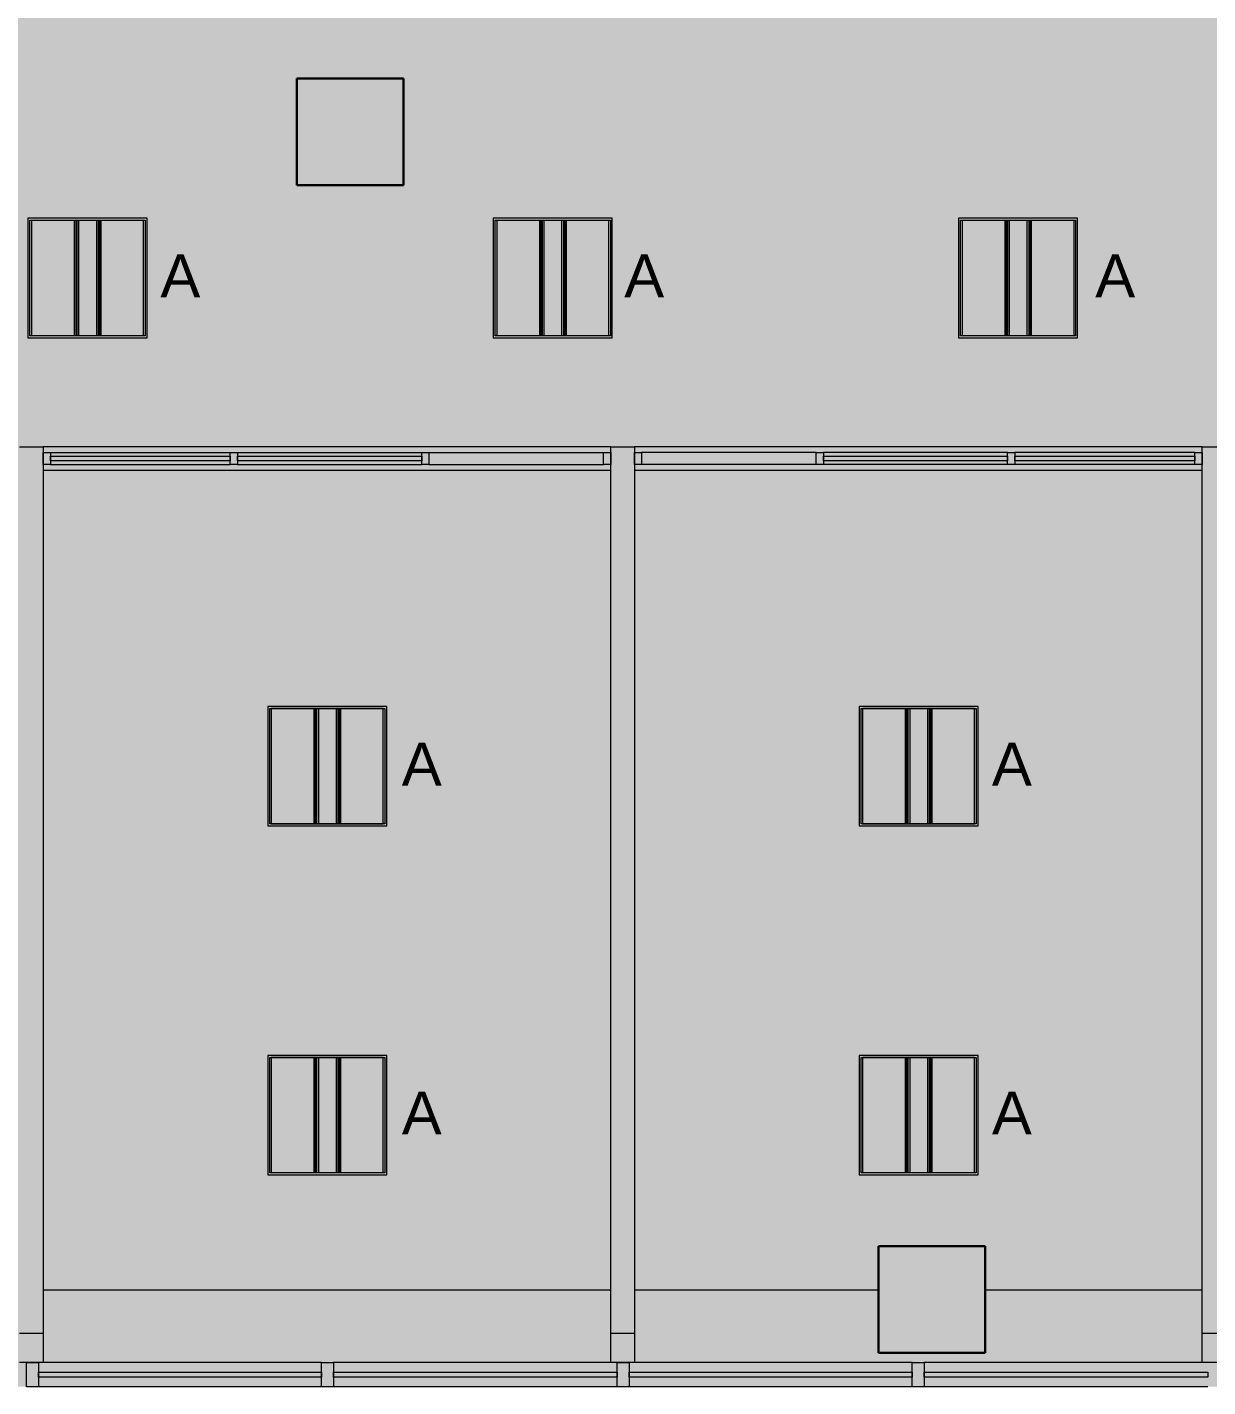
# Model space of a CAD drawing. Header units: inches. Extents: x -1196 to 1003, y -7097 to -4899.
# Drawn here: x 437.3 to 680.9, y -7097.3 to -6816.7 of the extents above; entities that cross this region are included whole.
import ezdxf

# ---------------------------------------------------------------- set-up
doc = ezdxf.new("R2010")
doc.units = ezdxf.units.IN
doc.header["$MEASUREMENT"] = 0
for name, color, linetype, lineweight in [('A-CLNG', 13, 'Continuous', 13), ('A-DETL-GENF', 92, 'Continuous', 9), ('A-GLAZ-CURT', 52, 'Continuous', 9), ('A-GLAZ-CWMG', 51, 'Continuous', 9), ('A-WALL', 113, 'Continuous', 9), ('E-LITE-EQPM', 33, 'Continuous', 9), ('E-LITE-EQPM-IDEN', 33, 'Continuous', 9), ('S-COLS', 52, 'Continuous', 9)]:
    doc.layers.add(name, color=color, linetype=linetype, lineweight=lineweight)
doc.styles.add('Arial', font='arial.ttf', dxfattribs={"height": 8.851796})

# ---------------------------------------------------------------- blocks, each defined once
blk = doc.blocks.new('Concrete-Rectangular-Column - 24 X 24-5087837-FIRST FLOOR RCP')
at = {"layer": 'S-COLS', "lineweight": 30}
for p, q in [((-11, 11), (11, 11)), ((-11, -11), (-11, 11)), ((11, 11), (11, -11)), ((11, -11), (-11, -11))]:
    blk.add_line(p, q, dxfattribs=at)
blk = doc.blocks.new('System Panel - Glazed-5271094-FIRST FLOOR RCP')
at = {"layer": 'A-GLAZ-CURT', "lineweight": 13}
for p, q in [((-29.25, -0.5), (-29.25, 0.5)), ((-29.25, 0.5), (29.25, 0.5)), ((29.25, 0.5), (29.25, -0.5)), ((29.25, -0.5), (-29.25, -0.5))]:
    blk.add_line(p, q, dxfattribs=at)
blk = doc.blocks.new('System Panel - Glazed-5274681-FIRST FLOOR RCP')
at = {"layer": 'A-GLAZ-CURT', "lineweight": 13}
for p, q in [((-29.19, -0.5), (-29.19, 0.5)), ((-29.19, 0.5), (29.19, 0.5)), ((29.19, 0.5), (29.19, -0.5)), ((29.19, -0.5), (-29.19, -0.5))]:
    blk.add_line(p, q, dxfattribs=at)
blk = doc.blocks.new('Rectangular Mullion - 2_5_ x 5_ rectangular-V46-FIRST FLOOR RCP')
at = {"layer": 'A-GLAZ-CWMG'}
for p, q in [((679.72, -7092.28), (622.4, -7092.28)), ((680.9, -7097.28), (622.4, -7097.28))]:
    blk.add_line(p, q, dxfattribs=at)
blk = doc.blocks.new('Rectangular Mullion - 2_5_ x 5_ rectangular-4899172-FIRST FLOOR RCP')
at = {"layer": 'A-GLAZ-CWMG'}
for p, q in [((619.9, -7092.28), (562.59, -7092.28)), ((619.9, -7097.28), (561.52, -7097.28))]:
    blk.add_line(p, q, dxfattribs=at)
blk = doc.blocks.new('System Panel - Glazed-5274682-FIRST FLOOR RCP')
at = {"layer": 'A-GLAZ-CURT', "lineweight": 13}
for p, q in [((-29.18, -0.5), (-29.18, 0.5)), ((-29.18, 0.5), (29.18, 0.5)), ((29.18, 0.5), (29.18, -0.5)), ((29.18, -0.5), (-29.18, -0.5))]:
    blk.add_line(p, q, dxfattribs=at)
blk = doc.blocks.new('Rectangular Mullion - 2_5_ x 5_ rectangular-V47-FIRST FLOOR RCP')
at = {"layer": 'A-GLAZ-CWMG'}
for p, q in [((557.71, -7092.28), (500.52, -7092.28)), ((559.02, -7097.28), (500.52, -7097.28))]:
    blk.add_line(p, q, dxfattribs=at)
blk = doc.blocks.new('Rectangular Mullion - 2_5_ x 5_ rectangular-4899174-FIRST FLOOR RCP')
at = {"layer": 'A-GLAZ-CWMG'}
for p, q in [((498.02, -7092.28), (440.59, -7092.28)), ((498.02, -7097.28), (439.65, -7097.28))]:
    blk.add_line(p, q, dxfattribs=at)
blk = doc.blocks.new('Rectangular Mullion - 2_5_ x 5_ rectangular-5269403-FIRST FLOOR RCP')
at = {"layer": 'A-GLAZ-CWMG', "lineweight": 20}
for p, q in [((1.25, 2.5), (-1.25, 2.5)), ((-1.25, 2.5), (-1.25, -2.5)), ((1.25, -2.5), (1.25, 2.5)), ((-1.25, -2.5), (1.25, -2.5))]:
    blk.add_line(p, q, dxfattribs=at)
blk = doc.blocks.new('Rectangular Mullion - 1_5_ x 2_5_ rectangular-5258732-FIRST FLOOR RCP')
at = {"layer": 'A-GLAZ-CWMG'}
for p, q in [((-281.79, -5083.05), (-317.79, -5083.05)), ((-281.79, -5085.55), (-317.79, -5085.55))]:
    blk.add_line(p, q, dxfattribs=at)
blk = doc.blocks.new('Rectangular Mullion - 1_5_ x 2_5_ rectangular-5299777-FIRST FLOOR RCP')
at = {"layer": 'A-GLAZ-CWMG', "lineweight": 20}
for p, q in [((-1.5, 1.25), (0, 1.25)), ((-1.5, -1.25), (-1.5, 1.25)), ((0, 1.25), (0, -1.25)), ((0, -1.25), (-1.5, -1.25))]:
    blk.add_line(p, q, dxfattribs=at)
blk = doc.blocks.new('Rectangular Mullion - 1_5_ x 2_5_ rectangular-5262210-FIRST FLOOR RCP')
at = {"layer": 'A-GLAZ-CWMG'}
for p, q in [((639.59, -6904.46), (601.59, -6904.46)), ((639.59, -6906.96), (601.59, -6906.96))]:
    blk.add_line(p, q, dxfattribs=at)
blk = doc.blocks.new('System Panel - Glazed-5299838-FIRST FLOOR RCP')
at = {"layer": 'A-GLAZ-CURT', "lineweight": 13}
for p, q in [((-18.56, -0.5), (-18.56, 0.5)), ((-18.56, 0.5), (18.56, 0.5)), ((18.56, 0.5), (18.56, -0.5)), ((18.56, -0.5), (-18.56, -0.5))]:
    blk.add_line(p, q, dxfattribs=at)
blk = doc.blocks.new('Rectangular Mullion - 1_5_ x 2_5_ rectangular-5299765-FIRST FLOOR RCP')
at = {"layer": 'A-GLAZ-CWMG', "lineweight": 20}
for p, q in [((0.75, 1.25), (-0.75, 1.25)), ((-0.75, 1.25), (-0.75, -1.25)), ((0.75, -1.25), (0.75, 1.25)), ((-0.75, -1.25), (0.75, -1.25))]:
    blk.add_line(p, q, dxfattribs=at)
blk = doc.blocks.new('Rectangular Mullion - 1_5_ x 2_5_ rectangular-5299780-FIRST FLOOR RCP')
at = {"layer": 'A-GLAZ-CWMG', "lineweight": 20}
for p, q in [((0, 1.25), (-1.5, 1.25)), ((-1.5, 1.25), (-1.5, -1.25)), ((0, -1.25), (0, 1.25)), ((-1.5, -1.25), (0, -1.25))]:
    blk.add_line(p, q, dxfattribs=at)
blk = doc.blocks.new('System Panel - Glazed-5299839-FIRST FLOOR RCP')
at = {"layer": 'A-GLAZ-CURT', "lineweight": 13}
for p, q in [((-19, -0.5), (-19, 0.5)), ((-19, 0.5), (19, 0.5)), ((19, 0.5), (19, -0.5)), ((19, -0.5), (-19, -0.5))]:
    blk.add_line(p, q, dxfattribs=at)
blk = doc.blocks.new('Rectangular Mullion - 1_5_ x 2_5_ rectangular-5262213-FIRST FLOOR RCP')
at = {"layer": 'A-GLAZ-CWMG'}
for p, q in [((678.22, -6904.46), (641.09, -6904.46)), ((678.22, -6906.96), (641.09, -6906.96))]:
    blk.add_line(p, q, dxfattribs=at)
blk = doc.blocks.new('Rectangular Mullion - 1_5_ x 2_5_ rectangular-5299828-FIRST FLOOR RCP')
at = {"layer": 'A-GLAZ-CWMG', "lineweight": 20}
for p, q in [((0.75, 1.25), (-0.75, 1.25)), ((-0.75, 1.25), (-0.75, -1.25)), ((0.75, -1.25), (0.75, 1.25)), ((-0.75, -1.25), (0.75, -1.25))]:
    blk.add_line(p, q, dxfattribs=at)
blk = doc.blocks.new('Rectangular Mullion - 1_5_ x 2_5_ rectangular-5258935-FIRST FLOOR RCP')
at = {"layer": 'A-GLAZ-CWMG'}
for p, q in [((-513.1, -5083.05), (-477.1, -5083.05)), ((-513.1, -5085.55), (-477.1, -5085.55))]:
    blk.add_line(p, q, dxfattribs=at)
blk = doc.blocks.new('Rectangular Mullion - 1_5_ x 2_5_ rectangular-5299781-FIRST FLOOR RCP')
at = {"layer": 'A-GLAZ-CWMG', "lineweight": 20}
for p, q in [((-1.5, 1.25), (0, 1.25)), ((-1.5, -1.25), (-1.5, 1.25)), ((0, 1.25), (0, -1.25)), ((0, -1.25), (-1.5, -1.25))]:
    blk.add_line(p, q, dxfattribs=at)
blk = doc.blocks.new('Rectangular Mullion - 1_5_ x 2_5_ rectangular-5260993-FIRST FLOOR RCP')
at = {"layer": 'A-GLAZ-CWMG'}
for p, q in [((814.28, -6556.21), (814.28, -6518.21)), ((816.78, -6556.21), (816.78, -6518.21))]:
    blk.add_line(p, q, dxfattribs=at)
blk = doc.blocks.new('System Panel - Glazed-5299840-FIRST FLOOR RCP')
at = {"layer": 'A-GLAZ-CURT', "lineweight": 13}
for p, q in [((-18.56, -0.5), (-18.56, 0.5)), ((-18.56, 0.5), (18.56, 0.5)), ((18.56, 0.5), (18.56, -0.5)), ((18.56, -0.5), (-18.56, -0.5))]:
    blk.add_line(p, q, dxfattribs=at)
blk = doc.blocks.new('Rectangular Mullion - 1_5_ x 2_5_ rectangular-5299771-FIRST FLOOR RCP')
at = {"layer": 'A-GLAZ-CWMG', "lineweight": 20}
for p, q in [((0.75, 1.25), (-0.75, 1.25)), ((-0.75, 1.25), (-0.75, -1.25)), ((0.75, -1.25), (0.75, 1.25)), ((-0.75, -1.25), (0.75, -1.25))]:
    blk.add_line(p, q, dxfattribs=at)
blk = doc.blocks.new('Rectangular Mullion - 1_5_ x 2_5_ rectangular-5299784-FIRST FLOOR RCP')
at = {"layer": 'A-GLAZ-CWMG', "lineweight": 20}
for p, q in [((0, 1.25), (-1.5, 1.25)), ((-1.5, 1.25), (-1.5, -1.25)), ((0, -1.25), (0, 1.25)), ((-1.5, -1.25), (0, -1.25))]:
    blk.add_line(p, q, dxfattribs=at)
blk = doc.blocks.new('System Panel - Glazed-5299833-FIRST FLOOR RCP')
at = {"layer": 'A-GLAZ-CURT', "lineweight": 13}
for p, q in [((-19, -0.5), (-19, 0.5)), ((-19, 0.5), (19, 0.5)), ((19, 0.5), (19, -0.5)), ((19, -0.5), (-19, -0.5))]:
    blk.add_line(p, q, dxfattribs=at)
blk = doc.blocks.new('Rectangular Mullion - 1_5_ x 2_5_ rectangular-5262298-FIRST FLOOR RCP')
at = {"layer": 'A-GLAZ-CWMG'}
for p, q in [((442.09, -6904.46), (479.21, -6904.46)), ((442.09, -6906.96), (479.21, -6906.96))]:
    blk.add_line(p, q, dxfattribs=at)
blk = doc.blocks.new('Rectangular Mullion - 1_5_ x 2_5_ rectangular-5299811-FIRST FLOOR RCP')
at = {"layer": 'A-GLAZ-CWMG', "lineweight": 20}
for p, q in [((0.75, 1.25), (-0.75, 1.25)), ((-0.75, 1.25), (-0.75, -1.25)), ((0.75, -1.25), (0.75, 1.25)), ((-0.75, -1.25), (0.75, -1.25))]:
    blk.add_line(p, q, dxfattribs=at)
blk = doc.blocks.new('L-Recessed-Axis-Plano - 2 X 2-4550865-FIRST FLOOR RCP')
at = {"layer": 'E-LITE-EQPM'}
for p, q in [((11.91, 11.87), (-11.91, 11.87)), ((-11.91, 11.87), (-11.91, -11.88)), ((-11.88, -11.56), (-11.88, 11.56)), ((-11.88, 11.56), (11.87, 11.56)), ((11.87, 11.56), (11.87, -11.56)), ((11.91, -11.88), (11.91, 11.87)), ((-11.88, 2.74), (11.87, 2.74)), ((11.87, 2.51), (-11.88, 2.51)), ((-11.88, 2.3), (11.87, 2.3)), ((-11.88, 2.2), (11.87, 2.2)), ((-11.88, 1.83), (11.87, 1.83)), ((-11.88, -1.83), (11.87, -1.83)), ((-11.88, -2.2), (11.87, -2.2)), ((-11.88, -2.3), (11.87, -2.3)), ((-11.88, -2.51), (11.87, -2.51)), ((-11.88, -2.74), (11.87, -2.74)), ((-11.91, -11.88), (11.91, -11.88)), ((11.87, -11.56), (-11.88, -11.56))]:
    blk.add_line(p, q, dxfattribs=at)

msp = doc.modelspace()

# ---------------------------------------------------------------- hatches: boundary and pattern name
at = {"layer": 'A-DETL-GENF'}
h = msp.add_hatch(color=253, dxfattribs=at)
h.paths.add_polyline_path([(-96.31, -7097.28), (1002.44, -7097.28), (1002.44, -5859.78), (322.42, -5859.78), (322.44, -6330.92), (683.59, -6330.92), (683.59, -6624.92), (559.5, -6624.92), (559.5, -6380.94), (274.94, -6380.94), (274.94, -6852.28), (-475.06, -6852.28), (-475.06, -7097.28), (-115.06, -7097.28)], flags=0)
h.paths.add_polyline_path([(607.07, -6718.44), (607.07, -6718.44), (607.07, -6718.11)], flags=0)
h.paths.add_polyline_path([(703.07, -6718.44), (703.07, -6718.44), (703.07, -6718.11)], flags=0)
h.paths.add_polyline_path([(415.07, -6718.44), (415.07, -6718.44), (415.07, -6718.11)], flags=0)
h.paths.add_polyline_path([(511.07, -6718.44), (511.07, -6718.44), (511.07, -6718.11)], flags=0)
h.paths.add_polyline_path([(319.07, -6718.44), (319.07, -6718.44), (319.07, -6718.11)], flags=0)
h.paths.add_polyline_path([(481.7, -6462.6), (481.7, -6462.6), (481.7, -6461.7)], flags=0)
h.paths.add_polyline_path([(-1005.67, -6377.88), (-1002.51, -6377.88), (-1002.51, -6251.58), (-715.06, -6251.58), (-715.06, -5622.4), (-875.59, -5622.4), (-875.59, -5364.35), (-276.76, -5364.35), (-276.76, -5627.86), (-149.01, -5627.86), (-149.01, -5748.71), (-83.94, -5813.77), (-83.92, -5862.8), (39.67, -5862.8), (154.2, -5748.27), (42.44, -5636.51), (42.44, -4899.28), (-1195.06, -4899.28), (-1195.06, -6377.88), (-1157.23, -6377.88)], flags=0)
h.paths.add_polyline_path([(703.45, -6310.98), (703.45, -6310.98), (703.45, -6310.76)], flags=0)
h.paths.add_polyline_path([(703.48, -6140.42), (703.48, -6140.42), (703.48, -6139.81)], flags=0)
h.paths.add_polyline_path([(-249.39, -5477.1), (-249.39, -5477.1), (-249.39, -5476.71)], flags=0)

# ---------------------------------------------------------------- linework, layer by layer
at = {"layer": 'A-CLNG'}
for p, q in [((462.03, -6856.15), (437.47, -6856.15)), ((437.47, -6856.15), (437.47, -6880.78)), ((462.03, -6880.78), (462.03, -6856.15)), ((558.03, -6856.15), (533.47, -6856.15)), ((533.47, -6856.15), (533.47, -6880.78)), ((558.03, -6880.78), (558.03, -6856.15)), ((654.03, -6856.15), (629.47, -6856.15)), ((629.47, -6856.15), (629.47, -6880.78)), ((654.03, -6880.78), (654.03, -6856.15)), ((437.47, -6880.78), (462.03, -6880.78)), ((533.47, -6880.78), (558.03, -6880.78)), ((629.47, -6880.78), (654.03, -6880.78)), ((511.5, -6956.9), (486.94, -6956.9)), ((486.94, -6956.9), (486.94, -6981.53)), ((511.5, -6981.53), (511.5, -6956.9)), ((633.5, -6956.9), (608.94, -6956.9)), ((608.94, -6956.9), (608.94, -6981.53)), ((633.5, -6981.53), (633.5, -6956.9)), ((486.94, -6981.53), (511.5, -6981.53)), ((608.94, -6981.53), (633.5, -6981.53)), ((511.5, -7028.9), (486.94, -7028.9)), ((486.94, -7028.9), (486.94, -7053.53)), ((511.5, -7053.53), (511.5, -7028.9)), ((633.5, -7028.9), (608.94, -7028.9)), ((608.94, -7028.9), (608.94, -7053.53)), ((633.5, -7053.53), (633.5, -7028.9)), ((486.94, -7053.53), (511.5, -7053.53)), ((608.94, -7053.53), (633.5, -7053.53)), ((440.59, -7077.28), (557.71, -7077.28)), ((562.59, -7077.28), (612.94, -7077.28)), ((634.94, -7077.28), (679.72, -7077.28))]:
    msp.add_line(p, q, dxfattribs=at)
at = {"layer": 'A-WALL', "lineweight": 13}
for p, q in [((435.71, -6903.28), (440.59, -6903.28)), ((440.59, -6903.28), (440.59, -6908.15)), ((557.71, -6903.28), (562.59, -6903.28)), ((557.71, -7092.28), (557.71, -6903.28)), ((562.59, -6903.28), (562.59, -7092.28)), ((679.72, -6903.28), (760.01, -6903.28)), ((679.72, -7092.28), (679.72, -6903.28)), ((440.59, -6908.15), (440.59, -7092.28)), ((440.59, -7086.28), (435.71, -7086.28)), ((562.59, -7086.28), (557.71, -7086.28)), ((684.59, -7086.28), (679.72, -7086.28)), ((440.59, -7092.28), (435.71, -7092.28)), ((562.59, -7092.28), (557.71, -7092.28)), ((684.59, -7092.28), (679.72, -7092.28))]:
    msp.add_line(p, q, dxfattribs=at)
at = {"layer": 'A-WALL'}
for p, q in [((557.71, -6903.28), (440.59, -6903.28)), ((679.72, -6903.28), (562.59, -6903.28)), ((440.59, -6908.15), (557.71, -6908.15)), ((562.59, -6908.15), (679.72, -6908.15))]:
    msp.add_line(p, q, dxfattribs=at)

# ---------------------------------------------------------------- block references
at = {"layer": 'A-GLAZ-CURT'}
for name, p in [('System Panel - Glazed-5299840-FIRST FLOOR RCP', (460.65, -6905.71)), ('System Panel - Glazed-5299833-FIRST FLOOR RCP', (499.71, -6905.71))]:
    msp.add_blockref(name, p, dxfattribs=at)
at = {"layer": 'A-GLAZ-CURT', "rotation": 180}
for name, p in [('System Panel - Glazed-5299839-FIRST FLOOR RCP', (620.59, -6905.71)), ('System Panel - Glazed-5299838-FIRST FLOOR RCP', (659.65, -6905.71)), ('System Panel - Glazed-5274682-FIRST FLOOR RCP', (468.83, -7094.78)), ('System Panel - Glazed-5271094-FIRST FLOOR RCP', (529.77, -7094.78)), ('System Panel - Glazed-5274681-FIRST FLOOR RCP', (590.71, -7094.78)), ('System Panel - Glazed-5271094-FIRST FLOOR RCP', (651.65, -7094.78))]:
    msp.add_blockref(name, p, dxfattribs=at)
at = {"layer": 'A-GLAZ-CWMG'}
for name, p, rotation in [('Rectangular Mullion - 1_5_ x 2_5_ rectangular-5299781-FIRST FLOOR RCP', (440.59, -6905.71), 180), ('Rectangular Mullion - 1_5_ x 2_5_ rectangular-5260993-FIRST FLOOR RCP', (7036.93, -6090.19), 270.0000000000012)]:
    msp.add_blockref(name, p, dxfattribs=dict(at, rotation=rotation))
for name, p in [('Rectangular Mullion - 1_5_ x 2_5_ rectangular-5262298-FIRST FLOOR RCP', (0, 0)), ('Rectangular Mullion - 1_5_ x 2_5_ rectangular-5258935-FIRST FLOOR RCP', (1033.31, -1821.41)), ('Rectangular Mullion - 1_5_ x 2_5_ rectangular-5258732-FIRST FLOOR RCP', (881.88, -1821.41)), ('Rectangular Mullion - 1_5_ x 2_5_ rectangular-5262210-FIRST FLOOR RCP', (0, 0)), ('Rectangular Mullion - 1_5_ x 2_5_ rectangular-5262213-FIRST FLOOR RCP', (0, 0)), ('Rectangular Mullion - 1_5_ x 2_5_ rectangular-5299777-FIRST FLOOR RCP', (679.72, -6905.71)), ('Rectangular Mullion - 2_5_ x 5_ rectangular-4899174-FIRST FLOOR RCP', (0, 0)), ('Rectangular Mullion - 2_5_ x 5_ rectangular-V47-FIRST FLOOR RCP', (0, 0)), ('Rectangular Mullion - 2_5_ x 5_ rectangular-4899172-FIRST FLOOR RCP', (0, 0)), ('Rectangular Mullion - 2_5_ x 5_ rectangular-V46-FIRST FLOOR RCP', (0, 0))]:
    msp.add_blockref(name, p, dxfattribs=at)
at = {"layer": 'A-GLAZ-CWMG', "extrusion": (0, 0, -1), "rotation": 180}
for name, p in [('Rectangular Mullion - 1_5_ x 2_5_ rectangular-5299811-FIRST FLOOR RCP', (-479.96, -6905.71)), ('Rectangular Mullion - 1_5_ x 2_5_ rectangular-5299771-FIRST FLOOR RCP', (-519.46, -6905.71)), ('Rectangular Mullion - 1_5_ x 2_5_ rectangular-5299784-FIRST FLOOR RCP', (-557.71, -6905.71))]:
    msp.add_blockref(name, p, dxfattribs=at)
at = {"layer": 'A-GLAZ-CWMG', "extrusion": (0, 0, -1)}
for name, p in [('Rectangular Mullion - 1_5_ x 2_5_ rectangular-5299780-FIRST FLOOR RCP', (-562.59, -6905.71)), ('Rectangular Mullion - 1_5_ x 2_5_ rectangular-5299765-FIRST FLOOR RCP', (-600.84, -6905.71)), ('Rectangular Mullion - 1_5_ x 2_5_ rectangular-5299828-FIRST FLOOR RCP', (-640.34, -6905.71)), ('Rectangular Mullion - 2_5_ x 5_ rectangular-5269403-FIRST FLOOR RCP', (-438.4, -7094.78)), ('Rectangular Mullion - 2_5_ x 5_ rectangular-5269403-FIRST FLOOR RCP', (-499.27, -7094.78)), ('Rectangular Mullion - 2_5_ x 5_ rectangular-5269403-FIRST FLOOR RCP', (-560.27, -7094.78)), ('Rectangular Mullion - 2_5_ x 5_ rectangular-5269403-FIRST FLOOR RCP', (-621.15, -7094.78))]:
    msp.add_blockref(name, p, dxfattribs=at)
at = {"layer": 'E-LITE-EQPM', "extrusion": (0, 0, -1)}
for p, rotation in [((-449.75, -6868.46), 270.0000000000001), ((-545.75, -6868.46), 270.0000000000001), ((-641.75, -6868.46), 270.0000000000001), ((-499.22, -6969.21), 269.9999999999995), ((-621.22, -6969.21), 269.9999999999995), ((-499.22, -7041.21), 269.9999999999995), ((-621.22, -7041.21), 269.9999999999995)]:
    msp.add_blockref('L-Recessed-Axis-Plano - 2 X 2-4550865-FIRST FLOOR RCP', p, dxfattribs=dict(at, rotation=rotation))
at = {"layer": 'S-COLS'}
for p in [(503.94, -6838.28), (623.94, -7079.28)]:
    msp.add_blockref('Concrete-Rectangular-Column - 24 X 24-5087837-FIRST FLOOR RCP', p, dxfattribs=at)

# ---------------------------------------------------------------- texts
at = {"layer": 'E-LITE-EQPM-IDEN', "char_height": 8.85, "width": 9.828, "attachment_point": 2, "line_spacing_factor": 0.938532, "style": 'Arial'}
for insert in [(468.91, -6863.61), (564.62, -6863.61), (661.8, -6863.61), (518.72, -6964.36), (640.48, -6964.36), (518.72, -7036.36), (640.48, -7036.36)]:
    msp.add_mtext('A', dxfattribs=dict(at, insert=insert))

doc.saveas('drawing.dxf')
